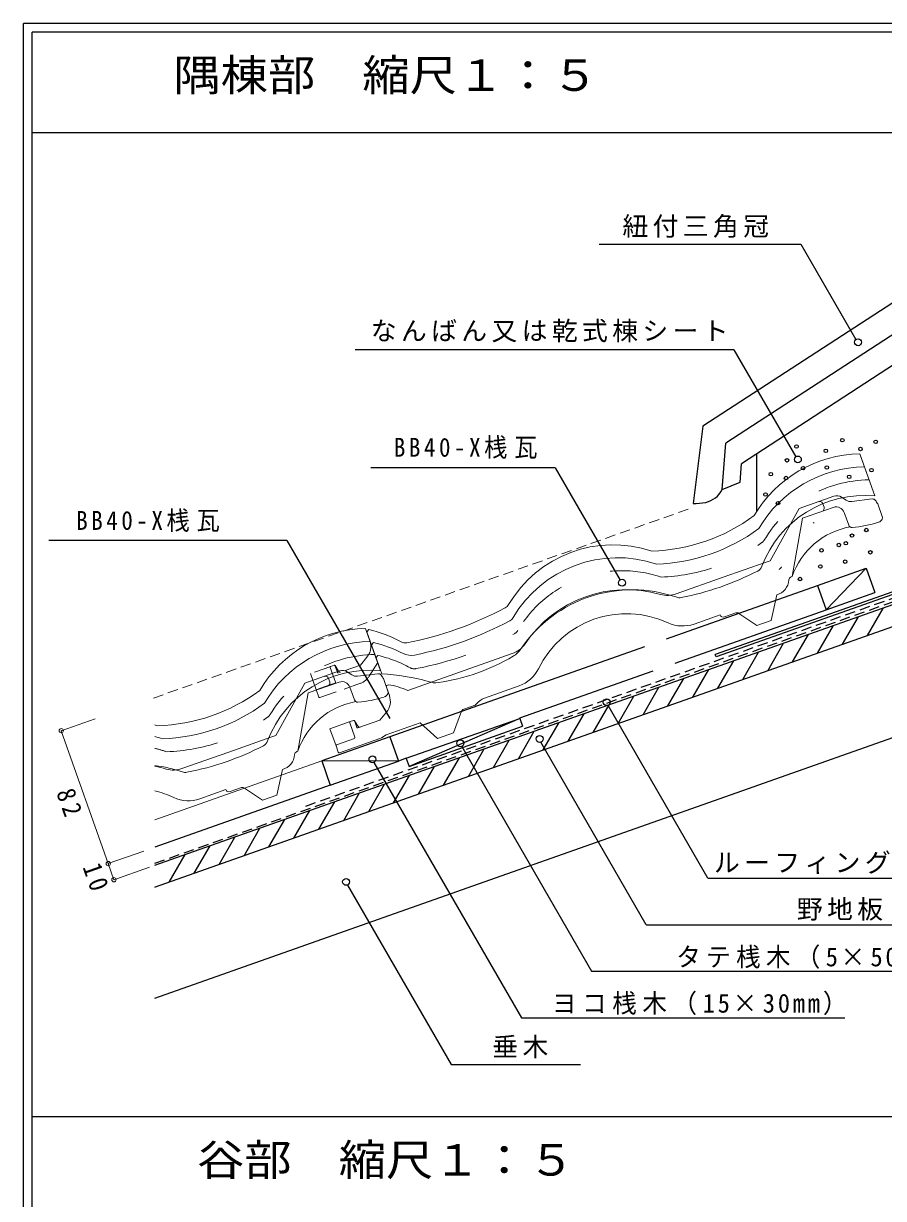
# Model space of a CAD drawing. Units: millimetres at full size, sheet at 1:5. Extents: x -2040 to -50, y -944 to 1841.
# Drawn here: x -2040 to -1540, y -278 to 406 of the extents above; entities that cross this region are included whole.
import ezdxf
from ezdxf.enums import TextEntityAlignment as Align

# ---------------------------------------------------------------- set-up
doc = ezdxf.new("R2010")
doc.units = ezdxf.units.MM
doc.header["$LTSCALE"] = 5
doc.header["$PDMODE"] = 32
doc.header["$PDSIZE"] = 2.5
for name, pattern in [('DASHED1', [1.8, 1.2, -0.6]), ('DASHED2', [3, 2, -1]), ('DASHED_SPACED', [12, 6, -6])]:
    doc.linetypes.add(name, pattern=pattern)
for name, color, linetype in [('4-0', 7, 'Continuous'), ('4-1', 4, 'Continuous'), ('4-4', 6, 'DASHED1'), ('4-5', 2, 'Continuous'), ('4-6', 3, 'Continuous'), ('4-B', 2, 'Continuous')]:
    doc.layers.add(name, color=color, linetype=linetype)
doc.layers.add('4-7', color=6, linetype='Continuous', lineweight=18)
doc.styles.add('ＭＳ ゴシック', font='')
doc.styles.get('ＭＳ ゴシック').set_extended_font_data('MS Gothic')

msp = doc.modelspace()

# ---------------------------------------------------------------- linework, layer by layer
at = {"layer": '4-0'}
for p, q in [((-50.483, 406.281), (-2040.483, 406.281)), ((-2040.483, -943.719), (-2040.483, 406.281)), ((-1627.198, 216.436), (-1847.58, 216.436)), ((-1627.198, 216.436), (-1591.229, 154.136)), ((-1731.247, 147.773), (-1838.487, 147.773)), ((-1731.247, 147.773), (-1693.467, 82.338)), ((-1887.277, 105.352), (-2025.827, 105.352)), ((-1887.277, 105.352), (-1827.457, 1.739)), ((-1666.36, 48.132), (-1578.495, 79.198)), ((-1516.808, 81.983), (-1638.093, 39.101)), ((-1515.946, 80.697), (-1637.592, 37.687)), ((-1661.359, 33.99), (-1573.495, 65.056)), ((-1549.518, 50.14), (-1540.285, 66.13)), ((-1578.532, 39.886), (-1569.3, 55.876)), ((-1564.025, 45.013), (-1554.794, 61.003)), ((-1593.04, 34.759), (-1583.808, 50.748)), ((-1679.304, 43.555), (-1827.396, -8.805)), ((-1607.547, 29.632), (-1598.315, 45.621)), ((-1637.592, 37.687), (-1638.093, 39.101)), ((-1636.562, 19.377), (-1627.33, 35.367)), ((-1622.054, 24.504), (-1612.823, 40.494)), ((-1674.303, 29.413), (-1751.887, 1.983)), ((-1651.069, 14.25), (-1641.838, 30.24)), ((-1665.576, 9.122), (-1656.345, 25.112)), ((-1694.59, -1.132), (-1685.359, 14.858)), ((-1680.084, 3.995), (-1670.851, 19.985)), ((-1709.098, -6.259), (-1699.866, 9.731)), ((-1642.441, -91.047), (-1700.453, 9.432)), ((-1723.605, -11.386), (-1714.374, 4.604)), ((-1752.62, -21.64), (-1743.388, -5.651)), ((-1738.113, -16.513), (-1728.881, -0.524)), ((-1767.127, -26.768), (-1757.896, -10.778)), ((-1678.168, -118.192), (-1739.496, -11.968)), ((-1781.635, -31.895), (-1772.403, -15.905)), ((-1836.711, -23.806), (-1750.875, -172.48)), ((-1817.884, -21.351), (-1822.396, -22.947)), ((-1810.649, -42.149), (-1801.418, -26.159)), ((-1796.142, -37.022), (-1786.911, -21.032)), ((-1825.157, -47.277), (-1815.925, -31.287)), ((-1861.994, -36.947), (-1964.048, -73.03)), ((-1839.663, -52.404), (-1830.432, -36.414)), ((-1868.679, -62.658), (-1859.447, -46.668)), ((-1854.171, -57.531), (-1844.939, -41.541)), ((-1883.186, -67.785), (-1873.954, -51.796)), ((-1897.693, -72.913), (-1888.461, -56.922)), ((-1926.708, -83.167), (-1917.476, -67.177)), ((-1912.2, -78.04), (-1902.968, -62.05)), ((-1941.215, -88.294), (-1931.983, -72.304)), ((-1955.722, -93.421), (-1946.491, -77.431)), ((-1852.05, -95.127), (-1791.719, -199.624)), ((-1642.441, -91.047), (-1361.031, -91.047)), ((-1678.168, -118.192), (-1456.288, -118.192)), ((-1750.875, -172.48), (-1562.679, -172.48)), ((-1791.719, -199.624), (-1716.517, -199.624))]:
    msp.add_line(p, q, dxfattribs=at)
at = {"layer": '4-0', "color": 2}
for p in [(-55.483, 401.281), (-2035.483, -938.719)]:
    msp.add_line(p, (-2035.483, 401.281), dxfattribs=at)
at = {"layer": '4-0', "color": 4}
for p, q in [((-55.483, 342.563), (-2035.483, 342.563)), ((-55.483, -230.039), (-2035.483, -230.039))]:
    msp.add_line(p, q, dxfattribs=at)
at = {"layer": '4-0'}
for points in [[(-1705.639, 277.902), (-1588.276, 277.902), (-1556.208, 222.359)], [(-1785.574, -14.491), (-1710.03, -145.336), (-1493.402, -145.336)]]:
    msp.add_lwpolyline(points, dxfattribs=at)
for centre in [(-1554.979, 220.781), (-1590, 152.559), (-1692.311, 80.818), (-1701.22, 11.28), (-1786.34, -12.643), (-1740.262, -10.121), (-1837.478, -21.959), (-1852.817, -93.28)]:
    msp.add_circle(centre, 2, dxfattribs=at)
at = {"layer": '4-1'}
for p, q in [((-1614.061, 155.751), (-1614.061, 122.108)), ((-1578.495, 79.198), (-1550.21, 89.199)), ((-1550.21, 89.199), (-1573.495, 65.056)), ((-1550.21, 89.199), (-1545.21, 75.056)), ((-1578.495, 79.198), (-1573.495, 65.056)), ((-1964.048, -83.636), (-1515.946, 74.733)), ((-1573.495, 65.056), (-1545.21, 75.056)), ((-1963.603, -96.206), (-1515.946, 62.005)), ((-1817.884, -21.351), (-1751.842, 1.857)), ((-1751.842, 1.857), (-1816.217, -26.065)), ((-1751.842, 1.857), (-1750.221, -2.731)), ((-1964.048, -160.999), (-1515.946, -2.63)), ((-1816.217, -26.065), (-1750.221, -2.731)), ((-1827.396, -8.805), (-1866.994, -22.805)), ((-1861.994, -36.947), (-1822.396, -22.947)), ((-1817.839, -21.477), (-1816.217, -26.066)), ((-1964.048, -96.364), (-1963.603, -96.206))]:
    msp.add_line(p, q, dxfattribs=at)
for points in [[(-1534.795, 243.778), (-1645.208, 172.009), (-1650.957, 127.009)], [(-1827.396, -8.805), (-1822.396, -22.947), (-1866.994, -22.805), (-1861.994, -36.947)]]:
    msp.add_lwpolyline(points, dxfattribs=at)
for centre in [(-1564.185, 163.782), (-1590.804, 160.105), (-1573.712, 157.591), (-1553.604, 158.597), (-1544.713, 162.807), (-1596.334, 152.062), (-1605.744, 144.017), (-1586.974, 147.464), (-1573.184, 147.847), (-1547.135, 146.315), (-1596.933, 141.719), (-1560.16, 142.485), (-1608.808, 132.142), (-1601.53, 127.162), (-1550.2, 111.457), (-1566.194, 102.805), (-1562.075, 103.796), (-1558.552, 108.259), (-1576.222, 99.644), (-1547.82, 98.513), (-1576.917, 90.264), (-1562.458, 93.07), (-1588.814, 82.977)]:
    msp.add_circle(centre, 1.018, dxfattribs=at)
for centre, radius, start, end in [((-1647.081, 142.018), 14.879, 283.71675, 331.89326), ((-1650.009, 163.989), 36.992, 268.53052, 280.05005)]:
    msp.add_arc(centre, radius, start, end, dxfattribs=at)
for centre in [(-1538.814, 96.232), (-1537.121, 91.513)]:
    msp.add_ellipse(centre, major_axis=(-78.263, -28.084), ratio=0.7717, start_param=4.7121751, end_param=4.7123887, dxfattribs=at)
at = {"layer": '4-4'}
for p, q in [((-1964.048, -82.431), (-1515.946, 76.385)), ((-1876.186, -49.169), (-1515.946, 78.506))]:
    msp.add_line(p, q, dxfattribs=at)
at = {"layer": '4-6'}
for p, q in [((-1532.313, 226.778), (-1631.957, 162.009)), ((-1525.381, 213.393), (-1622.815, 150.061)), ((-1633.957, 135.009), (-1631.957, 162.009)), ((-1623.61, 139.322), (-1622.815, 150.061)), ((-1633.957, 135.009), (-1623.61, 139.322))]:
    msp.add_line(p, q, dxfattribs=at)
at = {"layer": '4-7', "color": 3}
for p, q in [((-1553.887, 155.804), (-1545.22, 131.291)), ((-1553.511, 154.739), (-1545.22, 131.291)), ((-1841.443, 54.135), (-1832.776, 29.622)), ((-1841.067, 53.07), (-1832.776, 29.622)), ((-1840.776, 52.249), (-1839.652, 53.57)), ((-1840.776, 52.249), (-1832.11, 27.736)), ((-1840.776, 52.249), (-1832.776, 29.622)), ((-1838.11, 44.707), (-1836.96, 45.953))]:
    msp.add_line(p, q, dxfattribs=at)
at = {"layer": '4-7', "color": 4, "linetype": 'DASHED_SPACED'}
for p, q in [((-1547.887, 138.833), (-1547.887, 138.833)), ((-1835.443, 37.164), (-1834.319, 38.485)), ((-1835.443, 37.164), (-1835.443, 37.164))]:
    msp.add_line(p, q, dxfattribs=at)
at = {"layer": '4-7'}
for p, q in [((-1569.041, 131.146), (-1589.305, 123.982)), ((-1562.004, 128.857), (-1564.595, 130.589)), ((-1589.305, 123.982), (-1606.151, 93.63)), ((-1569.382, 124.662), (-1587.305, 118.325)), ((-1575.439, 126.763), (-1574.773, 124.877)), ((-1546.724, 129.55), (-1558.6, 128.053)), ((-1540.797, 118.779), (-1543.581, 126.653)), ((-1593.333, 84.374), (-1587.305, 118.325)), ((-1560.392, 114.283), (-1563.005, 121.624)), ((-1540.899, 117.904), (-1540.884, 117.928)), ((-1608.98, 92.63), (-1633.493, 83.963)), ((-1606.151, 93.63), (-1608.98, 92.63)), ((-1633.493, 83.963), (-1660.787, 74.313)), ((-1593.333, 84.374), (-1593.89, 84.177)), ((-1602.313, 73.774), (-1605.522, 58.851)), ((-1635.27, 62.103), (-1650.37, 56.764)), ((-1635.27, 62.103), (-1635.276, 62.119)), ((-1632.714, 60.886), (-1626.144, 63.225)), ((-1613.972, 55.863), (-1624.34, 62.989)), ((-1605.522, 58.851), (-1613.972, 55.863)), ((-1756.125, 39.544), (-1816.989, 18.025)), ((-1856.596, 29.477), (-1876.861, 22.312)), ((-1849.56, 27.187), (-1852.151, 28.92)), ((-1834.28, 27.88), (-1846.156, 26.383)), ((-1876.861, 22.312), (-1893.707, -8.039)), ((-1856.938, 22.992), (-1874.861, 16.655)), ((-1828.353, 17.11), (-1831.137, 24.984)), ((-1828.755, 21.29), (-1828.289, 21.454)), ((-1772.235, 13.696), (-1752.222, 20.771)), ((-1880.889, -17.296), (-1874.861, 16.655)), ((-1847.947, 12.613), (-1850.561, 19.955)), ((-1828.353, 17.11), (-1829.378, 20.009)), ((-1827.628, 15.103), (-1829.364, 20.013)), ((-1828.454, 16.235), (-1828.44, 16.259)), ((-1828.454, 16.235), (-1828.44, 16.259)), ((-1777.826, 9.598), (-1784.406, 7.287)), ((-1848.434, 0.68), (-1850.405, -0.016)), ((-1846.548, -3.426), (-1847.977, 0.616)), ((-1847.838, 0.465), (-1845.858, -2.859)), ((-1833.182, 0.77), (-1845.91, -3.73)), ((-1833.182, 0.77), (-1829.36, 5.395)), ((-1785.661, 5.97), (-1790.312, -6.484)), ((-1850.405, -0.016), (-1862.19, -4.183)), ((-1862.19, -4.183), (-1858.69, -14.083)), ((-1850.71, -0.654), (-1847.71, -9.14)), ((-1829.599, -7.647), (-1809.774, -0.637)), ((-1809.774, -0.637), (-1799.74, -9.818)), ((-1790.312, -6.484), (-1799.74, -9.818)), ((-1896.536, -9.039), (-1921.049, -17.706)), ((-1893.707, -8.039), (-1896.536, -9.039)), ((-1848.014, -9.778), (-1858.385, -13.444)), ((-1856.719, -18.159), (-1833.156, -9.828)), ((-1921.049, -17.706), (-1948.343, -27.356)), ((-1880.889, -17.296), (-1881.446, -17.493)), ((-1858.69, -14.083), (-1857.357, -17.854)), ((-1889.869, -27.895), (-1893.078, -42.819)), ((-1922.826, -39.566), (-1937.926, -44.905)), ((-1922.826, -39.566), (-1922.832, -39.55)), ((-1920.27, -40.784), (-1913.699, -38.445)), ((-1901.528, -45.806), (-1911.896, -38.681)), ((-1893.078, -42.819), (-1901.528, -45.806))]:
    msp.add_line(p, q, dxfattribs=at)
at = {"layer": '4-7', "color": 7, "linetype": 'DASHED1'}
msp.add_line((-1653.79, 123.616), (-1966.378, 13.141), dxfattribs=at)
at = {"layer": '4-7', "color": 3, "linetype": 'DASHED2'}
for p, q in [((-1844.538, 32.888), (-1840.716, 37.513)), ((-1839.352, 26.439), (-1834.443, 34.336)), ((-1861.761, 32.102), (-1873.546, 27.935)), ((-1873.546, 27.935), (-1870.046, 18.035)), ((-1862.065, 31.464), (-1859.065, 22.978)), ((-1859.79, 32.798), (-1861.761, 32.102)), ((-1857.904, 28.692), (-1859.332, 32.734)), ((-1859.194, 32.583), (-1857.214, 29.259)), ((-1844.538, 32.888), (-1857.266, 28.388)), ((-1859.37, 22.34), (-1869.741, 18.674)), ((-1868.074, 13.96), (-1844.511, 22.29)), ((-1870.046, 18.035), (-1868.712, 14.264))]:
    msp.add_line(p, q, dxfattribs=at)
at = {"layer": '4-7', "linetype": 'DASHED2'}
msp.add_line((-1862.995, 25.093), (-1862.328, 23.208), dxfattribs=at)
at = {"layer": '4-7', "color": 7}
for p, q in [((-2018.536, -5.293), (-1998.811, 1.679)), ((-2018.536, -5.293), (-1991.204, -82.627)), ((-1866.994, -22.805), (-1964.048, -57.12)), ((-1991.204, -82.627), (-1970.54, -75.324)), ((-1991.204, -82.627), (-1987.872, -92.056)), ((-1987.872, -92.056), (-1967.208, -84.753))]:
    msp.add_line(p, q, dxfattribs=at)
at = {"layer": '4-7', "color": 3}
for centre, radius, start, end in [((-1552.922, 83.504), 72.307, 90.76513, 149.81588), ((-1550.255, 75.961), 72.307, 90.76513, 149.81588), ((-1551.346, 67.874), 63.712, 84.48249, 159.28047), ((-1678.201, 204.722), 105.559, 271.76638, 306.4915), ((-1675.534, 197.179), 105.559, 271.76638, 306.4915), ((-1580.685, 116.1), 0.5, 199.47177, 289.47177), ((-1697.458, 32.368), 70.534, 71.38809, 149.58888), ((-1694.792, 24.826), 70.534, 71.38809, 149.58888), ((-1615.655, 92.074), 5, 297.29173, 340.62083), ((-1689.867, 235.908), 166.851, 281.04664, 297.29173), ((-1686.32, -1.479), 78.2, 70.72708, 145.78904), ((-1658.855, 77.056), 5, 250.67959, 281.04664), ((-1856.379, 246.375), 204.224, 280.97781, 298.08133), ((-1762.6, 70.603), 5, 298.08133, 329.58888), ((-1853.713, 238.832), 204.224, 281.50145, 298.08133), ((-1759.933, 63.061), 5, 298.08133, 329.58888), ((-1840.478, -18.166), 72.307, 90.76513, 149.81588), ((-1855.565, -16.531), 71.884, 61.12793, 77.21078), ((-1837.811, -25.708), 72.307, 90.76513, 149.81588), ((-1851.92, -22.172), 69.749, 62.41066, 77.61457), ((-1818.441, 50.796), 5, 241.12794, 280.97781), ((-1763.394, 50.921), 15, 300.75837, 325.78904), ((-1814.986, 48.508), 10, 242.41066, 281.50145), ((-1815.745, 138.886), 117.364, 278.09167, 300.75837), ((-1838.902, -33.795), 63.712, 84.48249, 159.28047), ((-1836.958, -86.686), 114.525, 73.80601, 87.57353), ((-1800.914, 34.571), 12, 249.99942, 278.09167), ((-1965.757, 103.052), 105.559, 271.76638, 306.4915), ((-1868.241, 14.431), 0.5, 199.47177, 289.47177), ((-1963.09, 95.51), 105.559, 271.76638, 306.4915), ((-1985.014, -69.301), 70.534, 71.38809, 72.70752), ((-1982.347, -76.844), 70.534, 71.38809, 74.96308), ((-1903.21, -9.595), 5, 297.29173, 340.62083), ((-1977.423, 134.239), 166.851, 281.04664, 297.29173), ((-1973.876, -103.149), 78.2, 70.72708, 82.78002), ((-1946.411, -24.613), 5, 250.67959, 281.04664)]:
    msp.add_arc(centre, radius, start, end, dxfattribs=at)
at = {"layer": '4-7', "color": 4, "linetype": 'DASHED_SPACED'}
for centre, radius, start, end in [((-1547.588, 68.419), 72.307, 90.76513, 149.02911), ((-1672.867, 189.637), 105.559, 271.76638, 305.92056), ((-1613.873, 108.201), 5, 305.92056, 329.02911), ((-1613.873, 108.201), 5, 305.92056, 329.02911), ((-1603.825, 92.639), 5, 305.92047, 329.02902), ((-1692.125, 17.283), 70.534, 71.38809, 149.58888), ((-1851.046, 231.29), 204.224, 280.97781, 298.08133), ((-1757.266, 55.518), 5, 298.08133, 329.58888), ((-1835.144, -33.251), 72.307, 90.76513, 149.02911), ((-1850.231, -31.616), 71.884, 61.12793, 77.21078), ((-1813.108, 35.711), 5, 241.12794, 280.97781), ((-1960.423, 87.967), 105.559, 271.76638, 305.92056), ((-1901.429, 6.532), 5, 305.92056, 329.02911), ((-1901.429, 6.532), 5, 305.92056, 329.02911), ((-1979.681, -84.386), 70.534, 71.38809, 77.19501)]:
    msp.add_arc(centre, radius, start, end, dxfattribs=at)
at = {"layer": '4-7'}
for centre, radius, start, end in [((-1567.374, 126.432), 5, 56.23283, 109.47177), ((-1577.325, 126.096), 2, 19.47177, 109.47177), ((-1576.658, 124.21), 2, 289.47177, 19.47177), ((-1567.715, 119.948), 5, 19.59295, 109.47177), ((-1559.225, 133.013), 5, 236.23283, 277.18501), ((-1546.474, 127.565), 2, 33.97927, 97.18501), ((-1565.928, 114.454), 25.46, 28.63121, 33.97929), ((-1545.177, 120.492), 5, 295.52232, 328.83267), ((-1541.74, 118.446), 1, 328.83267, 19.47177), ((-1552.176, 70.471), 43.441, 99.83065, 161.33433), ((-1558.507, 114.953), 2, 199.59295, 274.61853), ((-1563.875, 181.396), 68.66, 274.61853, 287.68028), ((-1604.67, 83.008), 9.469, 284.28573, 356.47216), ((-1593.223, 82.291), 2, 109.47177, 176.15991), ((-1689.547, 5.509), 71.281, 74.01571, 146.057), ((-1665.787, 88.455), 15, 254.01573, 289.47177), ((-1689.547, 5.509), 57.281, 65.12335, 153.80183), ((-1633.385, 62.77), 2, 199.47177, 289.59562), ((-1625.473, 61.341), 2, 55.49913, 109.59562), ((-1657.037, 75.62), 20, 245.12335, 289.47177), ((-1761.125, 53.686), 15, 289.47177, 326.057), ((-1854.93, 24.763), 5, 56.23283, 109.47177), ((-1834.029, 25.896), 2, 33.97927, 97.18501), ((-1758.889, 39.627), 20, 289.47177, 333.80183), ((-1864.881, 24.427), 2, 19.47177, 109.47177), ((-1855.271, 18.278), 5, 19.59295, 109.47177), ((-1846.781, 31.344), 5, 236.23283, 277.18501), ((-1853.484, 12.784), 25.46, 28.63121, 33.97929), ((-1828.421, 20.347), 1, 109.47364, 199.47177), ((-1834.198, -18.344), 40.235, 64.67787, 81.55438), ((-1851.431, 79.727), 68.66, 274.61853, 287.68028), ((-1832.733, 18.823), 5, 295.52232, 328.83267), ((-1837.069, 11.765), 10, 320.43551, 19.47177), ((-1829.295, 16.776), 1, 328.83267, 19.47177), ((-1829.295, 16.776), 1, 328.83267, 19.47177), ((-1768.901, 4.268), 10, 109.47177, 143.02906), ((-1839.732, -31.199), 43.441, 99.83065, 161.33433), ((-1846.063, 13.284), 2, 199.59295, 274.61853), ((-1783.744, 5.4), 2, 109.3479, 163.44439), ((-1778.488, 11.485), 2, 289.3479, 323.02906), ((-1848.268, 0.209), 0.5, 30.78169, 109.47177), ((-1850.238, -0.488), 0.5, 109.47177, 199.47177), ((-1846.077, -3.259), 0.5, 199.47177, 289.47177), ((-1844.999, -2.348), 1, 210.78169, 289.47177), ((-1858.219, -13.916), 0.5, 109.47177, 199.47177), ((-1848.181, -9.306), 0.5, 289.47177, 19.47177), ((-1836.489, -0.4), 10, 289.47177, 313.55356), ((-1892.226, -18.662), 9.469, 284.28573, 356.47216), ((-1880.779, -19.378), 2, 109.47177, 176.15991), ((-1856.885, -17.687), 0.5, 199.47177, 289.47177), ((-1977.103, -96.16), 71.281, 74.01571, 79.44725), ((-1953.343, -13.214), 15, 254.01573, 289.47177), ((-1977.103, -96.16), 57.281, 65.12335, 76.82644), ((-1920.941, -38.9), 2, 199.47177, 289.59562), ((-1913.029, -40.329), 2, 55.49913, 109.59562), ((-1944.593, -26.049), 20, 245.12335, 289.47177)]:
    msp.add_arc(centre, radius, start, end, dxfattribs=at)
at = {"layer": '4-7', "color": 3, "linetype": 'DASHED2'}
for centre, radius, start, end in [((-1848.425, 43.883), 10, 320.43551, 19.47177), ((-1861.594, 31.63), 0.5, 109.47177, 199.47177), ((-1859.624, 32.327), 0.5, 30.78169, 109.47177), ((-1857.432, 28.859), 0.5, 199.47177, 289.47177), ((-1856.355, 29.77), 1, 210.78169, 289.47177), ((-1859.537, 22.812), 0.5, 289.47177, 19.47177), ((-1847.845, 31.719), 10, 289.47177, 328.13157), ((-1869.574, 18.202), 0.5, 109.47177, 199.47177), ((-1868.241, 14.431), 0.5, 199.47177, 289.47177)]:
    msp.add_arc(centre, radius, start, end, dxfattribs=at)
at = {"layer": '4-7', "linetype": 'DASHED2'}
msp.add_arc((-1864.214, 22.541), 2, 289.47177, 19.47177, dxfattribs=at)
at = {"layer": '4-7', "color": 7}
for p in [(-2018.536, -5.293), (-1991.204, -82.627), (-1987.872, -92.056)]:
    msp.add_point(p, dxfattribs=at)

# ---------------------------------------------------------------- texts
at = {"layer": '4-5', "char_height": 11, "attachment_point": 7, "style": 'ＭＳ ゴシック'}
for s, insert in [('\\T1.17;紐付三角冠', (-1692.057, 281.556)), ('\\T1.17;なんばん又は乾式棟シート', (-1838.446, 220.695)), ('\\T1.3;\\W0.9;BB40-X桟瓦', (-1825.07, 152.932)), ('\\T1.3;\\W0.9;BB40-X桟瓦', (-2009.868, 110.382)), ('\\T1.17;ルーフィング', (-1638.819, -88.701)), ('\\T1.17;野地板ｔ＝１２', (-1590.565, -115.868)), ('\\T1.22;\\W0.95;タテ桟木（5×50mm）', (-1660.746, -143.876)), ('\\T1.23;\\W0.95;ヨコ桟木（15×30mm）', (-1733.063, -170.824)), ('\\T1.17;垂木', (-1767.744, -195.902))]:
    msp.add_mtext(s, dxfattribs=dict(at, insert=insert))
at = {"layer": '4-7', "color": 2, "char_height": 11, "attachment_point": 7, "rotation": 289.464, "style": 'ＭＳ ゴシック'}
for s, insert in [('\\T1.36;\\W0.9;82', (-2021.72, -41.298)), ('\\T1.36;\\W0.9;10', (-2006.388, -84.679))]:
    msp.add_mtext(s, dxfattribs=dict(at, insert=insert))
at = {"layer": '4-B', "style": 'ＭＳ ゴシック', "width": 1.1}
for s, p in [('隅棟部  縮尺１：５', (-1953.28, 361.565)), ('谷部  縮尺１：５', (-1939.53, -269.756))]:
    msp.add_text(s, height=18.33, dxfattribs=at).set_placement(p, align=Align.BOTTOM_LEFT)

doc.saveas('drawing.dxf')
